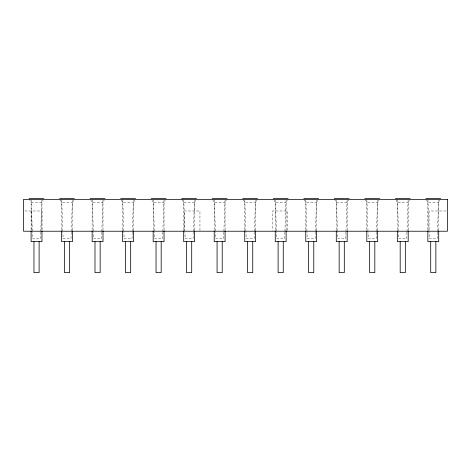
<?xml version="1.0" encoding="UTF-8"?>
<svg xmlns="http://www.w3.org/2000/svg" width="471" height="471" viewBox="0 0 471 471"><rect width="100%" height="100%" fill="white"/><g stroke="black" fill="none" stroke-linecap="round" stroke-linejoin="round"><path stroke-width="0.35" stroke-dasharray="2.35 1.77" d="M40.736 232.215L40.494 238.832L32.576 238.832L32.334 232.215M40.765 231.479L41.907 199.857M71.256 232.215L71.015 238.832L63.096 238.832L62.855 232.215M71.28 231.479L72.428 199.857M101.777 232.215L101.536 238.832L93.611 238.832L93.376 232.215M101.801 231.479L102.949 199.857M132.292 232.215L132.051 238.832L124.132 238.832L123.891 232.215M132.322 231.479L133.464 199.857M162.813 232.215L162.572 238.832L154.653 238.832L154.411 232.215M162.836 231.479L163.985 199.857M193.334 232.215L193.092 238.832L185.168 238.832L184.932 232.215M193.357 231.479L194.505 199.857M223.849 232.215L223.607 238.832L215.689 238.832L215.447 232.215M223.878 231.479L225.02 199.857M254.369 232.215L254.128 238.832L246.209 238.832L245.968 232.215M254.393 231.479L255.541 199.857M284.89 232.215L284.649 238.832L276.724 238.832L276.489 232.215M284.914 231.479L286.062 199.857M315.405 232.215L315.164 238.832L307.245 238.832L307.004 232.215M315.435 231.479L316.577 199.857M345.926 232.215L345.685 238.832L337.766 238.832L337.524 232.215M345.95 231.479L347.098 199.857M376.447 232.215L376.205 238.832L368.281 238.832L368.045 232.215M376.47 231.479L377.618 199.857M406.962 232.215L406.72 238.832L398.802 238.832L398.56 232.215M406.991 231.479L408.133 199.857M437.482 232.215L437.241 238.832L429.322 238.832L429.081 232.215M437.506 231.479L438.654 199.857M41.966 230.084L41.966 202.601L43.114 200.193M72.487 230.084L72.487 202.601L73.635 200.193M103.002 230.084L103.002 202.601L104.156 200.193M133.523 230.084L133.523 202.601L134.671 200.193M164.043 230.084L164.043 202.601L165.191 200.193M194.558 230.084L194.558 202.601L195.712 200.193M225.079 230.084L225.079 202.601L226.227 200.193M255.6 230.084L255.6 202.601L256.748 200.193M286.115 230.084L286.115 202.601L287.269 200.193M316.636 230.084L316.636 202.601L317.784 200.193M347.156 230.084L347.156 202.601L348.305 200.193M377.671 230.084L377.671 202.601L378.825 200.193M408.192 230.084L408.192 202.601L409.34 200.193M438.713 230.084L438.713 202.601L439.861 200.193M29.385 198.986L31.104 202.601L41.966 202.601M60.188 199.592L61.624 202.601L72.487 202.601M90.709 199.592L92.145 202.601L103.002 202.601M121.23 199.592L122.66 202.601L133.523 202.601M151.744 199.592L153.181 202.601L164.043 202.601M181.977 198.986L183.702 202.601L194.558 202.601M212.786 199.592L214.217 202.601L225.079 202.601M243.301 199.592L244.737 202.601L255.6 202.601M273.822 199.592L275.258 202.601L286.115 202.601M304.343 199.592L305.773 202.601L316.636 202.601M334.569 198.986L336.294 202.601L347.156 202.601M365.378 199.592L366.815 202.601L377.671 202.601M395.899 199.592L397.33 202.601L408.192 202.601M426.414 199.592L427.851 202.601L438.713 202.601M24.934 210.984L41.954 210.984L41.954 230.502M446.037 210.984L429.046 210.984L429.046 230.502M427.909 199.857L429.052 231.479M397.389 199.857L398.537 231.479M366.868 199.857L368.016 231.479M336.353 199.857L337.495 231.479M305.832 199.857L306.98 231.479M275.311 199.857L276.459 231.479M244.796 199.857L245.939 231.479M214.276 199.857L215.424 231.479M183.755 199.857L184.903 231.479M153.24 199.857L154.382 231.479M122.719 199.857L123.867 231.479M92.198 199.857L93.346 231.479M61.683 199.857L62.826 231.479M31.163 199.857L32.311 231.479M427.851 202.601L427.851 230.084M397.33 202.601L397.33 230.084M366.815 202.601L366.815 230.084M336.294 202.601L336.294 230.084M305.773 202.601L305.773 230.084M287.422 230.502L287.422 210.984L272.568 210.984L272.568 230.502M275.258 202.601L275.258 230.084M244.737 202.601L244.737 230.084M214.217 202.601L214.217 230.084M199.951 230.502L199.951 210.984L184.485 210.984L184.485 230.502M183.702 202.601L183.702 230.084M153.181 202.601L153.181 230.084M122.66 202.601L122.66 230.084M92.145 202.601L92.145 230.084M61.624 202.601L61.624 230.084M31.851 210.984L31.851 230.502M31.104 202.601L31.104 230.084"/><path stroke-width="0.71" d="M29.096 198.385L43.974 198.385M59.617 198.385L74.495 198.385M90.132 198.385L105.015 198.385M120.653 198.385L135.53 198.385M151.173 198.385L166.051 198.385M181.688 198.385L196.572 198.385M212.209 198.385L227.087 198.385M242.73 198.385L257.608 198.385M273.245 198.385L288.128 198.385M303.766 198.385L318.643 198.385M334.286 198.385L349.164 198.385M364.801 198.385L379.685 198.385M395.322 198.385L410.2 198.385M425.843 198.385L440.721 198.385M438.713 230.808L438.713 241.652L427.851 241.652L427.851 230.808M435.858 241.652L435.858 272.615L430.706 272.615L430.706 241.652M408.192 230.808L408.192 241.652L397.33 241.652L397.33 230.808M405.337 241.652L405.337 272.615L400.185 272.615L400.185 241.652M377.671 230.808L377.671 241.652L366.815 241.652L366.815 230.808M374.822 241.652L374.822 272.615L369.664 272.615L369.664 241.652M347.156 230.808L347.156 241.652L336.294 241.652L336.294 230.808M344.301 241.652L344.301 272.615L339.149 272.615L339.149 241.652M316.636 230.808L316.636 241.652L305.773 241.652L305.773 230.808M313.78 241.652L313.78 272.615L308.629 272.615L308.629 241.652M286.115 230.808L286.115 241.652L275.258 241.652L275.258 230.808M283.265 241.652L283.265 272.615L278.108 272.615L278.108 241.652M255.6 230.808L255.6 241.652L244.737 241.652L244.737 230.808M252.744 241.652L252.744 272.615L247.593 272.615L247.593 241.652M225.079 230.808L225.079 241.652L214.217 241.652L214.217 230.808M222.224 241.652L222.224 272.615L217.072 272.615L217.072 241.652M194.558 230.808L194.558 241.652L183.702 241.652L183.702 230.808M191.709 241.652L191.709 272.615L186.551 272.615L186.551 241.652M164.043 230.808L164.043 241.652L153.181 241.652L153.181 230.808M161.188 241.652L161.188 272.615L156.036 272.615L156.036 241.652M133.523 230.808L133.523 241.652L122.66 241.652L122.66 230.808M130.667 241.652L130.667 272.615L125.516 272.615L125.516 241.652M103.002 230.808L103.002 241.652L92.145 241.652L92.145 230.808M100.152 241.652L100.152 272.615L94.995 272.615L94.995 241.652M72.487 230.808L72.487 241.652L61.624 241.652L61.624 230.808M69.631 241.652L69.631 272.615L64.48 272.615L64.48 241.652M41.966 230.808L41.966 241.652L31.104 241.652L31.104 230.808M39.111 241.652L39.111 272.615L33.959 272.615L33.959 241.652M447.45 199.368L23.55 199.368L23.55 231.226L447.45 231.226L447.45 199.368"/></g></svg>
